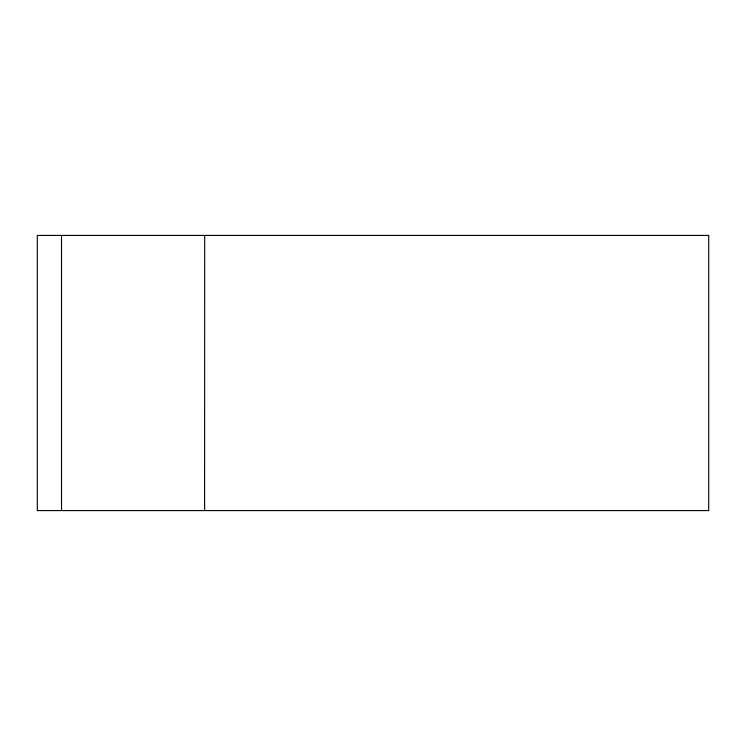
<?xml version="1.0" encoding="UTF-8"?>
<svg xmlns="http://www.w3.org/2000/svg" width="746" height="746" viewBox="0 0 746 746"><rect width="100%" height="100%" fill="white"/><g stroke="black" fill="none" stroke-linecap="round" stroke-linejoin="round"><path stroke-width="1.12" d="M204.6 510.581L204.684 235.419M61.517 235.419L61.517 510.581M708.7 235.419L37.3 235.419L37.3 510.581L708.7 510.581L708.7 235.419"/></g></svg>
